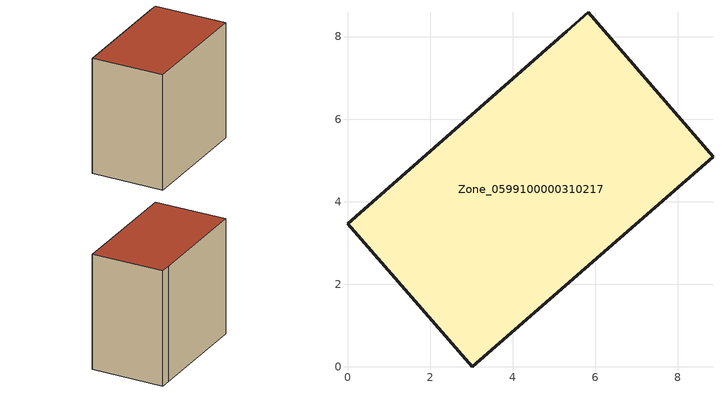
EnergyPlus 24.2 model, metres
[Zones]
Zone_0599100000310217
 floor ground (C_G): 5.3,8.13 5.83,8.59 8.85,5.09 3.02,0 0,3.47 z0
 wall outside (C_F): 3.02,0 8.85,5.09 5.83,8.59 5.3,8.13 0,3.47 3.02,0 z0:7.38
 roof outside (C_R): 5.83,8.59 5.3,8.13 0,3.47 3.02,0 8.85,5.09 z7.38
[BUILDING]
Pand.0599100000310217: North Axis=0; Terrain=City; Loads Convergence Tolerance Value=0.04; Temperature Convergence Tolerance Value=0.4; Solar Distribution=FullExterior; Maximum Number of Warmup Days=25; Minimum Number of Warmup Days=1
[Site:Location]
Rotterdam.The.Hague.AP_ZH_NLD Design_Conditions: Latitude=51.96; Longitude=4.45; Time Zone=1; Elevation=-4.5
[SITE:GROUNDTEMPERATURE:BUILDINGSURFACE]
18, 18, 18, 18, 18, 18, 18, 18, 18, 18, 18, 18
[MATERIAL] Thermal Absorptance=0.9; Solar Absorptance=0.7; Visible Absorptance=0.7
Name | Roughness | Thickness | Conductivity | Density | Specific Heat
G.TC.1946 | MediumSmooth | 0.15 | 1 | 540 | 1210
F.TC.1946 | Rough | 0.3 | 0.857143 | 1920 | 840
R.TC.1946 | MediumRough | 0.2 | 0.909091 | 1500 | 1000
[CONSTRUCTION]
C_G: G.TC.1946
C_F: F.TC.1946
C_R: R.TC.1946
[ZONE]
Zone_0599100000310217: Type=1; Multiplier=1; Ceiling Height=Autocalculate; Volume=Autocalculate; Floor Area=autocalculate; Part of Total Floor Area=Yes
[ZONEINFILTRATION:DESIGNFLOWRATE]
Infil_Zone_0599100000310217: Zone or ZoneList or Space or SpaceList=Zone_0599100000310217; Schedule=AlwaysOn; Design Flow Rate Calculation Method=Flow/Area; Flow Rate per Floor Area=0.003; Constant Term Coefficient=1; Temperature Term Coefficient=0; Velocity Term Coefficient=0; Velocity Squared Term Coefficient=0
[HVACTEMPLATE:ZONE:IDEALLOADSAIRSYSTEM]
Zone_0599100000310217: Maximum Heating Supply Air Temperature=50; Minimum Cooling Supply Air Temperature=13; Maximum Heating Supply Air Humidity Ratio=0.0156; Minimum Cooling Supply Air Humidity Ratio=0.0077; Heating Limit=NoLimit; Cooling Limit=NoLimit; Dehumidification Control Type=ConstantSensibleHeatRatio; Cooling Sensible Heat Ratio=0.7; Dehumidification Setpoint=60; Humidification Control Type=None; Humidification Setpoint=30; Outdoor Air Method=None; Outdoor Air Flow Rate per Person=0.00944; Outdoor Air Flow Rate per Zone Floor Area=0; Outdoor Air Flow Rate per Zone=0; Demand Controlled Ventilation Type=None; Outdoor Air Economizer Type=NoEconomizer; Heat Recovery Type=None; Sensible Heat Recovery Effectiveness=0.7; Latent Heat Recovery Effectiveness=0.65
[ZONECONTROL:THERMOSTAT]
ThermostatControl_Zone_0599100000310217: Zone or ZoneList=Zone_0599100000310217; Control Type Schedule=DualSetpointControlType; Control 1=Thermostat_Zone_0599100000310217; Temperature Difference Between Cutout And Setpoint=0
[THERMOSTATSETPOINT:DUALSETPOINT]
Thermostat_Zone_0599100000310217: Heating Setpoint Temperature Schedule=HeatingSetpoint_Zone_0599100000310217; Cooling Setpoint Temperature Schedule=CoolingSetpoint_Zone_0599100000310217
[SCHEDULE:COMPACT]
HeatingSetpoint_Zone_0599100000310217: Through: 12/31, For: AllDays, Until: 24:00, 21
CoolingSetpoint_Zone_0599100000310217: Through: 12/31, For: AllDays, Until: 24:00, 24
DualSetpointControlType: Through: 12/31, For: AllDays, Until: 24:00, 4
AlwaysOn: Through: 12/31, For: AllDays, Until: 24:00, 1
